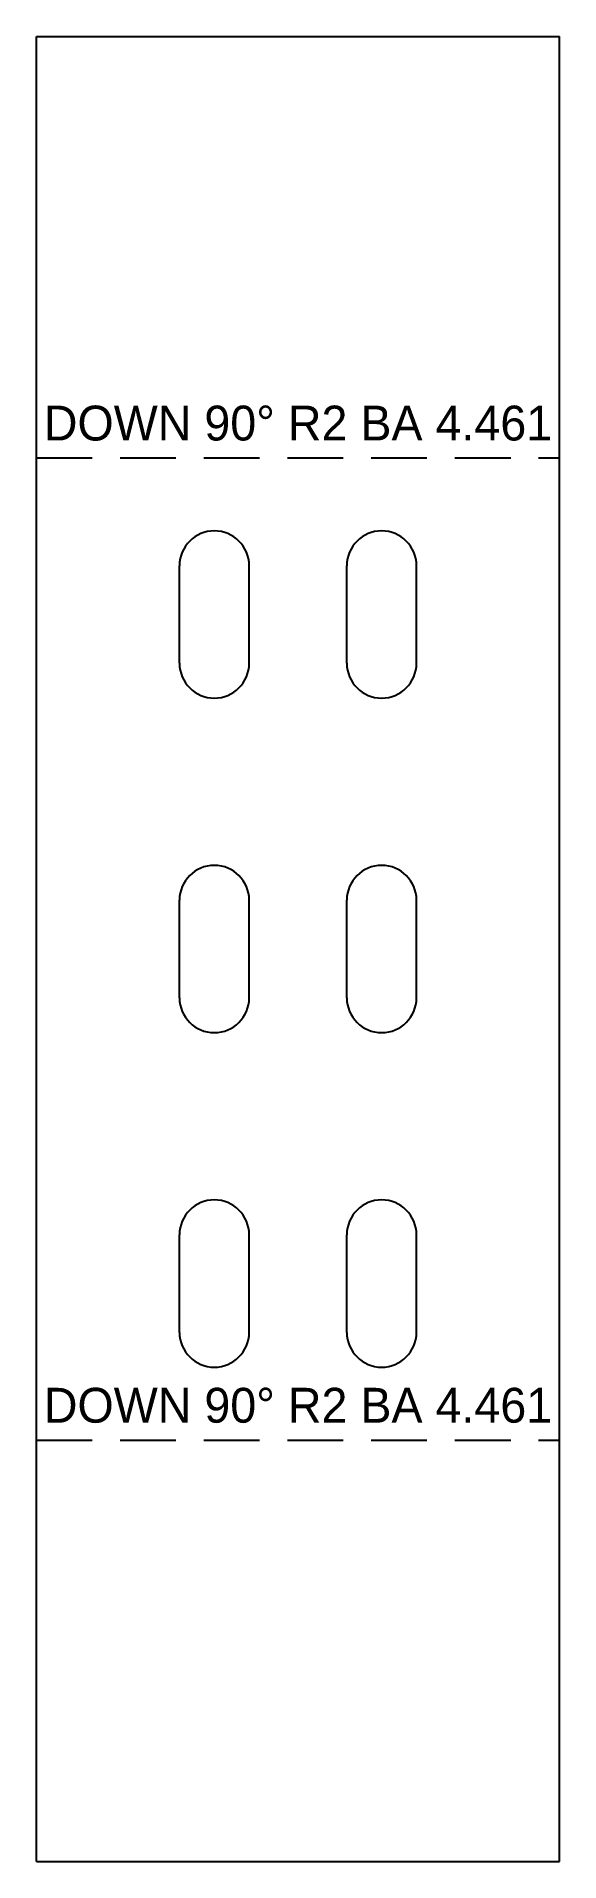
# Model space of a CAD drawing. Extents: x 0 to 38, y 0 to 131.
import ezdxf
from ezdxf.enums import TextEntityAlignment as Align

# ---------------------------------------------------------------- set-up
doc = ezdxf.new("R2010")
doc.units = 0
doc.linetypes.add('DASHED', pattern=[6, 4, -2])
for name, color, linetype in [('BEND_DOWN', 1, 'DASHED'), ('INNER', 3, 'CONTINUOUS'), ('NOTES', 2, 'CONTINUOUS'), ('OUTLINE', 7, 'CONTINUOUS')]:
    doc.layers.add(name, color=color, linetype=linetype)

msp = doc.modelspace()

# ---------------------------------------------------------------- linework, layer by layer
at = {"layer": 'BEND_DOWN'}
for p, q in [((0, 100.69), (37.5, 100.69)), ((0, 30.23), (37.5, 30.23))]:
    msp.add_line(p, q, dxfattribs=at)
at = {"layer": 'INNER'}
for p, q in [((10.25, 85.96), (10.25, 92.96)), ((15.25, 85.96), (15.25, 92.96)), ((22.25, 85.96), (22.25, 92.96)), ((27.25, 85.96), (27.25, 92.96)), ((10.25, 61.96), (10.25, 68.96)), ((15.25, 61.96), (15.25, 68.96)), ((22.25, 61.96), (22.25, 68.96)), ((27.25, 61.96), (27.25, 68.96)), ((10.25, 37.96), (10.25, 44.96)), ((15.25, 37.96), (15.25, 44.96)), ((22.25, 37.96), (22.25, 44.96)), ((27.25, 37.96), (27.25, 44.96))]:
    msp.add_line(p, q, dxfattribs=at)
for centre, start, end in [((12.75, 92.96), 0, 180), ((24.75, 92.96), 0, 180), ((12.75, 85.96), 180, 0), ((24.75, 85.96), 180, 0), ((12.75, 68.96), 0, 180), ((24.75, 68.96), 0, 180), ((12.75, 61.96), 180, 0), ((24.75, 61.96), 180, 0), ((12.75, 44.96), 0, 180), ((24.75, 44.96), 0, 180), ((12.75, 37.96), 180, 0), ((24.75, 37.96), 180, 0)]:
    msp.add_arc(centre, 2.5, start, end, dxfattribs=at)
at = {"layer": 'OUTLINE'}
for p, q in [((0, 0), (0, 130.92)), ((0, 130.92), (37.5, 130.92)), ((37.5, 0), (37.5, 130.92)), ((0, 0), (37.5, 0))]:
    msp.add_line(p, q, dxfattribs=at)

# ---------------------------------------------------------------- texts
at = {"layer": 'NOTES'}
for p in [(18.75, 103.19), (18.75, 32.73)]:
    msp.add_text('DOWN 90%%d R2 BA 4.461', height=2.5, dxfattribs=at).set_placement(p, align=Align.MIDDLE_CENTER)

doc.saveas('drawing.dxf')
